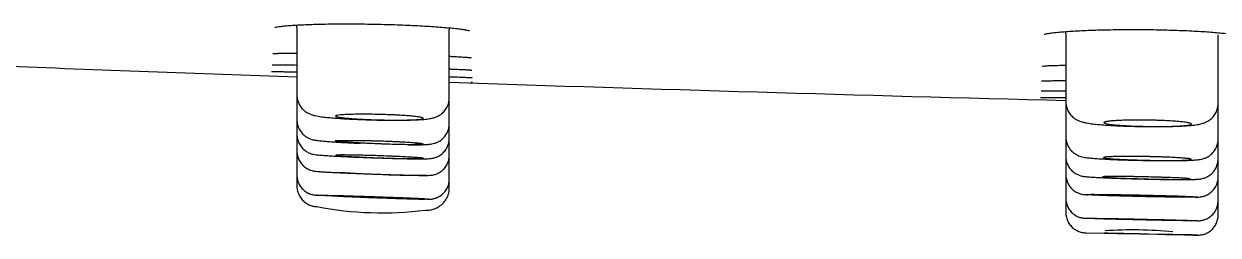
# Model space of a CAD drawing. Header units: millimetres. Extents: x 976 to 9349, y -1578 to 2211.
# Drawn here: x 6043.848 to 6046.825, y 678.233 to 678.76 of the extents above; entities that cross this region are included whole.
import ezdxf

# ---------------------------------------------------------------- set-up
doc = ezdxf.new("R2010")
doc.units = ezdxf.units.MM
doc.layers.add('Wbudowane', color=175, linetype='Continuous')

# ---------------------------------------------------------------- blocks, each defined once
blk = doc.blocks.new('Z$W@#14502')
for p, q in [((31.7332, 161.1125), (31.7332, 160.9438)), ((32.113, 160.9368), (32.113, 161.1065)), ((33.6501, 161.0961), (33.6501, 160.9273)), ((34.0298, 160.9229), (34.0298, 161.094)), ((31.7332, 160.9438), (31.7332, 160.8817)), ((32.113, 160.8719), (32.113, 160.9368)), ((33.6501, 160.9273), (33.6501, 160.8393)), ((34.0298, 160.8337), (34.0298, 160.9229)), ((31.7332, 160.8817), (31.7332, 160.8454)), ((32.113, 160.8356), (32.113, 160.8719)), ((31.7332, 160.8454), (31.7332, 160.8454)), ((31.7332, 160.8454), (31.7332, 160.8036)), ((33.6501, 160.8393), (33.6501, 160.839)), ((33.6501, 160.839), (33.6501, 160.7908)), ((32.113, 160.7936), (32.113, 160.8356)), ((34.0298, 160.7843), (34.0298, 160.8337)), ((31.7332, 160.8036), (31.7332, 160.7439)), ((32.113, 160.7339), (32.113, 160.7936)), ((33.6501, 160.7908), (33.6501, 160.7454)), ((34.0298, 160.7392), (34.0298, 160.7843)), ((31.7332, 160.7439), (31.7332, 160.716)), ((32.113, 160.7062), (32.113, 160.7339)), ((33.6501, 160.7454), (33.6501, 160.6862)), ((34.0298, 160.6801), (34.0298, 160.7392)), ((33.6501, 160.6862), (33.6501, 160.6502)), ((34.0298, 160.6442), (34.0298, 160.6801)), ((33.6501, 160.6502), (33.6501, 160.6502)), ((33.7005, 160.5996), (33.7468, 160.5991)), ((33.9782, 160.5942), (33.9655, 160.5944)), ((33.9677, 160.5944), (33.9782, 160.5942))]:
    blk.add_line(p, q)
for centre, radius, start, end in [((31.6337, 161.1125), 0.0996, 359.9943, 3.4102), ((32.2126, 161.1065), 0.0996, 177.1769, 180.0042), ((32.1714, 161.12), 0.018, 238.4638, 241.9018), ((33.5506, 161.0961), 0.0995, 359.9934, 3.491), ((38.6013, 353.9571), 193.0904, 267.741706, 267.961647), ((38.6013, 353.9571), 193.0904, 268.074402, 268.530683), ((32.0517, 163.6151), 2.8716, 265.7634, 270.1305), ((32.0491, 161.6178), 0.8746, 268.2142, 270.442), ((31.946, 161.5128), 0.863, 259.084, 277.1508), ((33.8173, 159.5941), 1.013, 84.3383, 93.9173)]:
    blk.add_arc(centre, radius, start, end)
for centre, major_axis, ratio in [((33.853, 160.6918), (-0.1093, 0.0024), 0.01388), ((33.8546, 160.6327), (-0.1093, 0.0024), 0.006834), ((33.8561, 160.5968), (-0.1093, 0.0023), 0.001914)]:
    blk.add_ellipse(centre, major_axis=major_axis, ratio=ratio)
for points, knots in [([(31.6784, 161.1126), (31.6784, 161.1126), (31.6788, 161.1127), (31.6815, 161.1134), (31.6879, 161.1145), (31.6977, 161.1157), (31.7105, 161.1169), (31.726, 161.118), (31.744, 161.119), (31.7643, 161.1198), (31.7864, 161.1205), (31.8102, 161.121), (31.8353, 161.1213), (31.8614, 161.1214), (31.8883, 161.1212), (31.9156, 161.1209), (31.9429, 161.1203), (31.9699, 161.1196), (31.9964, 161.1187), (32.0219, 161.1176), (32.0462, 161.1163), (32.069, 161.1149), (32.09, 161.1134), (32.1089, 161.1118), (32.1254, 161.1102), (32.1393, 161.1085), (32.1502, 161.107), (32.1579, 161.1055), (32.1609, 161.1048), (32.1619, 161.1045)], [0, 0, 0, 0, 0.011461, 0.041071, 0.07551, 0.112571, 0.15072, 0.18942, 0.228403, 0.267527, 0.306759, 0.345958, 0.385304, 0.424591, 0.463924, 0.503259, 0.54259, 0.581933, 0.62131, 0.660683, 0.699945, 0.739305, 0.778546, 0.817673, 0.85661, 0.895125, 0.93287, 0.968916, 1, 1, 1, 1]), ([(33.5961, 161.0952), (33.5961, 161.0952), (33.5966, 161.0955), (33.5997, 161.0963), (33.6065, 161.0976), (33.6165, 161.099), (33.6295, 161.1005), (33.6453, 161.1018), (33.6634, 161.1031), (33.6837, 161.1043), (33.7059, 161.1052), (33.7297, 161.1061), (33.7547, 161.1067), (33.7808, 161.1071), (33.8076, 161.1073), (33.8347, 161.1072), (33.8618, 161.107), (33.8887, 161.1065), (33.915, 161.1058), (33.9403, 161.1049), (33.9644, 161.1038), (33.987, 161.1026), (34.0077, 161.1012), (34.0264, 161.0997), (34.0427, 161.0981), (34.0564, 161.0965), (34.0671, 161.0949), (34.0748, 161.0934), (34.0776, 161.0927), (34.0786, 161.0924)], [0, 0, 0, 0, 0.015004, 0.044896, 0.079508, 0.116516, 0.154565, 0.193095, 0.231949, 0.270928, 0.310007, 0.349054, 0.388247, 0.427365, 0.466524, 0.505694, 0.544834, 0.583989, 0.623174, 0.662348, 0.70141, 0.740567, 0.779597, 0.818504, 0.857214, 0.895456, 0.932901, 0.968542, 1, 1, 1, 1]), ([(31.6731, 161.047), (31.6731, 161.047), (31.6735, 161.0471), (31.6763, 161.0474), (31.6827, 161.0477), (31.6925, 161.0479), (31.7051, 161.0482), (31.719, 161.0483), (31.7289, 161.0483), (31.7332, 161.0483)], [0, 0, 0, 0, 0.047667, 0.187911, 0.35203, 0.524005, 0.698947, 0.874913, 1, 1, 1, 1]), ([(31.6712, 161.0188), (31.6712, 161.0188), (31.6715, 161.0188), (31.6736, 161.0189), (31.6795, 161.019), (31.6886, 161.019), (31.7008, 161.019), (31.7156, 161.0188), (31.7272, 161.0187), (31.7332, 161.0186)], [0, 0, 0, 0, 0.02414, 0.1586161, 0.3199863, 0.4885763, 0.6593891, 0.831072, 1, 1, 1, 1]), ([(32.113, 161.0405), (32.1166, 161.0403), (32.1257, 161.0399), (32.1387, 161.0392), (32.1507, 161.0384), (32.1599, 161.0377), (32.1637, 161.0373), (32.1653, 161.0371)], [0, 0, 0, 0, 0.138338, 0.361018, 0.581313, 0.797993, 1, 1, 1, 1]), ([(32.1653, 161.0371), (32.1654, 161.0371), (32.1656, 161.0371), (32.1658, 161.0371), (32.1661, 161.037), (32.1664, 161.037), (32.1666, 161.037), (32.1668, 161.0369), (32.167, 161.0369), (32.1672, 161.0369), (32.1673, 161.0369), (32.1674, 161.0368), (32.1675, 161.0368), (32.1676, 161.0368), (32.1677, 161.0368), (32.1677, 161.0368), (32.1677, 161.0368), (32.1677, 161.0368), (32.1677, 161.0368)], [0, 0, 0, 0, 0.046885, 0.123263, 0.198615, 0.272734, 0.345536, 0.416933, 0.486836, 0.555154, 0.621801, 0.68669, 0.749746, 0.810896, 0.870081, 0.927255, 0.982383, 1, 1, 1, 1]), ([(33.5912, 161.0158), (33.5912, 161.0158), (33.5921, 161.0159), (33.5963, 161.0164), (33.6043, 161.0169), (33.6156, 161.0174), (33.6298, 161.0178), (33.642, 161.0181), (33.6491, 161.0183), (33.6501, 161.0183)], [0, 0, 0, 0, 0.094043, 0.250432, 0.42414, 0.604658, 0.787661, 0.97125, 1, 1, 1, 1]), ([(31.6702, 161.0024), (31.6702, 161.0024), (31.6704, 161.0024), (31.6722, 161.0024), (31.6778, 161.0024), (31.6867, 161.0023), (31.6987, 161.0021), (31.7134, 161.0017), (31.7256, 161.0014), (31.7325, 161.0013), (31.7332, 161.0013)], [0, 0, 0, 0, 0.014333, 0.146256, 0.307297, 0.473911, 0.642354, 0.811485, 0.980342, 1, 1, 1, 1]), ([(32.113, 161.0088), (32.1161, 161.0087), (32.1249, 161.0083), (32.1379, 161.0078), (32.1504, 161.0072), (32.1602, 161.0066), (32.1643, 161.0064), (32.1662, 161.0062)], [0, 0, 0, 0, 0.118668, 0.343331, 0.566332, 0.78747, 1, 1, 1, 1]), ([(32.113, 160.9896), (32.1161, 160.9895), (32.1249, 160.9891), (32.138, 160.9886), (32.1506, 160.9881), (32.1605, 160.9876), (32.1646, 160.9873), (32.1665, 160.9872)], [0, 0, 0, 0, 0.117781, 0.344116, 0.56907, 0.792926, 1, 1, 1, 1]), ([(32.1662, 161.0062), (32.1662, 161.0062), (32.1664, 161.0062), (32.1667, 161.0062), (32.1671, 161.0061), (32.1674, 161.0061), (32.1676, 161.0061), (32.1679, 161.0061), (32.1681, 161.006), (32.1684, 161.006), (32.1686, 161.006), (32.1687, 161.006), (32.1689, 161.006), (32.169, 161.0059), (32.1691, 161.0059), (32.1692, 161.0059), (32.1692, 161.0059), (32.1693, 161.0059), (32.1693, 161.0059), (32.1693, 161.0059), (32.1693, 161.0059)], [0, 0, 0, 0, 0.039224, 0.106966, 0.174042, 0.240303, 0.30567, 0.370058, 0.433372, 0.495511, 0.556366, 0.615823, 0.673765, 0.730075, 0.784638, 0.837348, 0.88811, 0.936846, 0.983494, 1, 1, 1, 1]), ([(32.1665, 160.9872), (32.1666, 160.9872), (32.1668, 160.9872), (32.1671, 160.9872), (32.1674, 160.9872), (32.1678, 160.9871), (32.1681, 160.9871), (32.1684, 160.9871), (32.1687, 160.9871), (32.1689, 160.9871), (32.1691, 160.987), (32.1693, 160.987), (32.1695, 160.987), (32.1697, 160.987), (32.1698, 160.987), (32.1699, 160.987), (32.17, 160.987), (32.1701, 160.9869), (32.1701, 160.9869), (32.1701, 160.9869), (32.1701, 160.9869), (32.1701, 160.9869)], [0, 0, 0, 0, 0.0351999, 0.0979526, 0.1602443, 0.2219697, 0.2830674, 0.3434664, 0.4030851, 0.4618304, 0.5195973, 0.5762689, 0.6317165, 0.685802, 0.73838, 0.7893025, 0.8384238, 0.8856071, 0.9307321, 0.9693298, 1, 1, 1, 1]), ([(32.1668, 160.9757), (32.1669, 160.9757), (32.1671, 160.9757), (32.1674, 160.9757), (32.1678, 160.9757), (32.1681, 160.9757), (32.1685, 160.9757), (32.1688, 160.9756), (32.1691, 160.9756), (32.1694, 160.9756), (32.1696, 160.9756), (32.1699, 160.9756), (32.1701, 160.9756), (32.1703, 160.9755), (32.1704, 160.9755), (32.1706, 160.9755), (32.1707, 160.9755), (32.1708, 160.9755), (32.1709, 160.9755), (32.1709, 160.9755), (32.1709, 160.9755), (32.171, 160.9755), (32.171, 160.9755), (32.171, 160.9755)], [0, 0, 0, 0, 0.031513, 0.089236, 0.146675, 0.203772, 0.260488, 0.316777, 0.372583, 0.427838, 0.48246, 0.536351, 0.589397, 0.641464, 0.692397, 0.742022, 0.790148, 0.836571, 0.881087, 0.919116, 0.955105, 0.988997, 1, 1, 1, 1]), ([(33.5893, 160.9788), (33.5893, 160.9788), (33.5897, 160.9788), (33.5922, 160.979), (33.5984, 160.9793), (33.6079, 160.9795), (33.6204, 160.9796), (33.6346, 160.9798), (33.6451, 160.9798), (33.6501, 160.9798)], [0, 0, 0, 0, 0.0381659, 0.1768152, 0.3403237, 0.5111961, 0.6846301, 0.8589844, 1, 1, 1, 1]), ([(31.7332, 160.9438), (31.7332, 160.9394), (31.7342, 160.9319), (31.7386, 160.92), (31.7454, 160.9103), (31.7535, 160.9028), (31.762, 160.8978), (31.7706, 160.8943), (31.7804, 160.8918), (31.7919, 160.8899), (31.8073, 160.888), (31.8231, 160.8866), (31.8406, 160.8853), (31.8594, 160.8841), (31.8795, 160.8831), (31.9003, 160.8823), (31.9216, 160.8816), (31.9428, 160.8812), (31.9637, 160.8809), (31.9837, 160.8809), (32.0026, 160.8811), (32.02, 160.8815), (32.0359, 160.8821), (32.0511, 160.8831), (32.0629, 160.8845), (32.0729, 160.8865), (32.0821, 160.8897), (32.0915, 160.8948), (32.1004, 160.9026), (32.1075, 160.9126), (32.112, 160.9247), (32.113, 160.9323), (32.113, 160.9368)], [0, 0, 0, 0, 0.022551, 0.04534, 0.067772, 0.089189, 0.109071, 0.130034, 0.161885, 0.218516, 0.261773, 0.302618, 0.342368, 0.381499, 0.420454, 0.459202, 0.497886, 0.536553, 0.575283, 0.61416, 0.65327, 0.692895, 0.733073, 0.775695, 0.83075, 0.864198, 0.886889, 0.908069, 0.930846, 0.95437, 0.977476, 1, 1, 1, 1]), ([(33.5873, 160.9377), (33.5873, 160.9377), (33.5875, 160.9377), (33.5892, 160.9378), (33.5946, 160.9378), (33.6034, 160.9377), (33.6153, 160.9376), (33.6299, 160.9375), (33.6422, 160.9373), (33.6492, 160.9372), (33.6501, 160.9372)], [0, 0, 0, 0, 0.011014, 0.141853, 0.302873, 0.469528, 0.637998, 0.807104, 0.975939, 1, 1, 1, 1]), ([(33.5884, 160.9539), (33.5884, 160.9539), (33.5887, 160.9539), (33.5909, 160.954), (33.5969, 160.9541), (33.6061, 160.9542), (33.6184, 160.9543), (33.6331, 160.9543), (33.6443, 160.9542), (33.6501, 160.9542)], [0, 0, 0, 0, 0.027504, 0.163714, 0.326052, 0.495274, 0.666655, 0.838883, 1, 1, 1, 1]), ([(33.6501, 160.9273), (33.6501, 160.9231), (33.651, 160.9158), (33.6551, 160.9042), (33.6616, 160.8945), (33.6696, 160.8868), (33.678, 160.8815), (33.6868, 160.8777), (33.697, 160.8749), (33.7089, 160.8728), (33.7245, 160.8709), (33.7404, 160.8695), (33.7578, 160.8682), (33.7765, 160.8671), (33.7963, 160.8663), (33.8169, 160.8656), (33.8379, 160.8651), (33.8589, 160.8649), (33.8795, 160.8649), (33.8995, 160.8651), (33.9183, 160.8655), (33.9357, 160.8662), (33.9517, 160.8671), (33.9673, 160.8684), (33.9798, 160.8701), (33.9902, 160.8724), (33.9998, 160.876), (34.009, 160.8813), (34.0176, 160.8891), (34.0245, 160.899), (34.0289, 160.911), (34.0298, 160.9185), (34.0298, 160.9229)], [0, 0, 0, 0, 0.02151, 0.044217, 0.066616, 0.088191, 0.108646, 0.130293, 0.162402, 0.218595, 0.262159, 0.30294, 0.34247, 0.381314, 0.419948, 0.458342, 0.496664, 0.534966, 0.57334, 0.61187, 0.650644, 0.689946, 0.729875, 0.772153, 0.826566, 0.862872, 0.886782, 0.908417, 0.931119, 0.9545, 0.97753, 1, 1, 1, 1]), ([(31.8302, 160.8905), (31.8294, 160.8909), (31.8293, 160.8914), (31.8303, 160.892), (31.8307, 160.8922), (31.8321, 160.8926), (31.8329, 160.8928), (31.8359, 160.8934), (31.8386, 160.8937), (31.8435, 160.8942), (31.8454, 160.8943), (31.8493, 160.8946), (31.8514, 160.8947), (31.8581, 160.8951), (31.8631, 160.8953), (31.8714, 160.8955), (31.8743, 160.8956), (31.8802, 160.8957), (31.8863, 160.8958), (31.8927, 160.8958), (31.8993, 160.8958), (31.9027, 160.8958), (31.913, 160.8958), (31.92, 160.8957), (31.9306, 160.8955), (31.9342, 160.8954), (31.9414, 160.8953), (31.945, 160.8952), (31.9557, 160.8948), (31.9627, 160.8946), (31.973, 160.8941), (31.9764, 160.894), (31.9831, 160.8936), (31.9863, 160.8935), (31.9958, 160.8929), (32.0018, 160.8925), (32.013, 160.8917), (32.0181, 160.8912), (32.025, 160.8905), (32.0271, 160.8903), (32.0312, 160.8898), (32.0331, 160.8896), (32.0382, 160.8888), (32.041, 160.8883), (32.0453, 160.8874), (32.0468, 160.8869), (32.0483, 160.8859), (32.0484, 160.8855), (32.0475, 160.8848), (32.047, 160.8846), (32.0457, 160.8842), (32.044, 160.8838), (32.0417, 160.8835), (32.039, 160.8831), (32.0375, 160.883), (32.0325, 160.8825), (32.0286, 160.8822), (32.0219, 160.8819), (32.0196, 160.8818), (32.0145, 160.8816), (32.0119, 160.8815), (32.0036, 160.8813), (31.9978, 160.8812), (31.9883, 160.8811), (31.9851, 160.8811), (31.9785, 160.8811), (31.9751, 160.8811), (31.9649, 160.8812), (31.9579, 160.8813), (31.9471, 160.8815), (31.9435, 160.8816), (31.9364, 160.8817), (31.9293, 160.882), (31.9222, 160.8822), (31.9151, 160.8825), (31.9116, 160.8826), (31.9013, 160.8831), (31.8947, 160.8834), (31.882, 160.8841), (31.8759, 160.8845), (31.8648, 160.8854), (31.8597, 160.8858), (31.8528, 160.8865), (31.8506, 160.8867), (31.8466, 160.8872), (31.8428, 160.8876), (31.8397, 160.8881), (31.8369, 160.8886), (31.8357, 160.8888), (31.8324, 160.8895), (31.8309, 160.89), (31.8302, 160.8905)], [0, 0, 0, 0, 0.03125, 0.03125, 0.046875, 0.046875, 0.0625, 0.0625, 0.09375, 0.09375, 0.109375, 0.109375, 0.125, 0.125, 0.15625, 0.15625, 0.171875, 0.171875, 0.1875, 0.203125, 0.203125, 0.21875, 0.21875, 0.25, 0.25, 0.265625, 0.265625, 0.28125, 0.28125, 0.3125, 0.3125, 0.328125, 0.328125, 0.34375, 0.34375, 0.375, 0.375, 0.40625, 0.40625, 0.421875, 0.421875, 0.4375, 0.4375, 0.46875, 0.46875, 0.5, 0.5, 0.53125, 0.53125, 0.546875, 0.546875, 0.5625, 0.578125, 0.578125, 0.59375, 0.59375, 0.625, 0.625, 0.640625, 0.640625, 0.65625, 0.65625, 0.6875, 0.6875, 0.703125, 0.703125, 0.71875, 0.71875, 0.75, 0.75, 0.765625, 0.765625, 0.78125, 0.796875, 0.796875, 0.8125, 0.8125, 0.84375, 0.84375, 0.875, 0.875, 0.90625, 0.90625, 0.921875, 0.921875, 0.9375, 0.953125, 0.953125, 0.96875, 0.96875, 1, 1, 1, 1]), ([(31.7332, 160.8817), (31.7333, 160.8774), (31.7342, 160.8701), (31.7383, 160.8586), (31.7448, 160.8491), (31.7528, 160.8415), (31.761, 160.8366), (31.7685, 160.8336), (31.7755, 160.8318), (31.7824, 160.8306), (31.7921, 160.8295), (31.8048, 160.8284), (31.8188, 160.8273), (31.8346, 160.8262), (31.8519, 160.8252), (31.8705, 160.8242), (31.8841, 160.8236), (31.8912, 160.8232), (31.8917, 160.8232)], [0, 0, 0, 0, 0.0480845, 0.096199, 0.1436664, 0.1894727, 0.2301813, 0.2650654, 0.3033885, 0.3797265, 0.4886586, 0.577547, 0.6623841, 0.7460879, 0.8289963, 0.9115905, 0.9939426, 1, 1, 1, 1]), ([(32.0222, 160.8194), (32.0275, 160.8195), (32.0361, 160.8196), (32.0495, 160.8199), (32.0597, 160.8205), (32.0675, 160.8213), (32.0755, 160.823), (32.0839, 160.826), (32.0928, 160.8311), (32.1013, 160.8391), (32.108, 160.8489), (32.1121, 160.8606), (32.113, 160.8678), (32.113, 160.8719)], [0, 0, 0, 0, 0.120234, 0.24953, 0.401629, 0.528649, 0.59268, 0.650106, 0.715465, 0.786206, 0.859241, 0.931662, 1, 1, 1, 1]), ([(33.9637, 160.8714), (33.9637, 160.8709), (33.963, 160.8704), (33.9609, 160.8697), (33.9601, 160.8694), (33.958, 160.869), (33.9568, 160.8687), (33.9527, 160.8681), (33.9493, 160.8677), (33.9434, 160.8671), (33.9413, 160.867), (33.9367, 160.8667), (33.9343, 160.8665), (33.9267, 160.8661), (33.9212, 160.8659), (33.9123, 160.8656), (33.9092, 160.8655), (33.9029, 160.8654), (33.8964, 160.8653), (33.8897, 160.8652), (33.8828, 160.8652), (33.8793, 160.8652), (33.8687, 160.8652), (33.8616, 160.8652), (33.8509, 160.8654), (33.8473, 160.8655), (33.8402, 160.8657), (33.8366, 160.8658), (33.8261, 160.8661), (33.8192, 160.8663), (33.8093, 160.8668), (33.806, 160.8669), (33.7997, 160.8673), (33.7966, 160.8675), (33.7877, 160.868), (33.7822, 160.8684), (33.772, 160.8693), (33.7675, 160.8698), (33.7615, 160.8705), (33.7597, 160.8707), (33.7563, 160.8712), (33.7547, 160.8715), (33.7506, 160.8723), (33.7485, 160.8728), (33.7457, 160.8738), (33.745, 160.8744), (33.745, 160.8754), (33.7457, 160.8759), (33.7477, 160.8766), (33.7486, 160.8768), (33.7507, 160.8773), (33.7531, 160.8778), (33.7561, 160.8782), (33.7594, 160.8786), (33.7613, 160.8788), (33.7673, 160.8793), (33.7718, 160.8797), (33.7793, 160.8801), (33.782, 160.8802), (33.7875, 160.8805), (33.7904, 160.8806), (33.7993, 160.8809), (33.8056, 160.8811), (33.8155, 160.8812), (33.819, 160.8813), (33.8258, 160.8813), (33.8293, 160.8813), (33.8398, 160.8813), (33.8469, 160.8813), (33.8577, 160.8811), (33.8613, 160.881), (33.8685, 160.8809), (33.8755, 160.8807), (33.8825, 160.8804), (33.8893, 160.8802), (33.8927, 160.88), (33.9027, 160.8796), (33.909, 160.8792), (33.9209, 160.8785), (33.9265, 160.878), (33.9366, 160.8771), (33.9411, 160.8767), (33.9471, 160.8759), (33.949, 160.8756), (33.9524, 160.8751), (33.9554, 160.8746), (33.9578, 160.8741), (33.9599, 160.8735), (33.9608, 160.8733), (33.9629, 160.8725), (33.9637, 160.8719), (33.9637, 160.8714)], [0, 0, 0, 0, 0.03125, 0.03125, 0.046875, 0.046875, 0.0625, 0.0625, 0.09375, 0.09375, 0.109375, 0.109375, 0.125, 0.125, 0.15625, 0.15625, 0.171875, 0.171875, 0.1875, 0.203125, 0.203125, 0.21875, 0.21875, 0.25, 0.25, 0.265625, 0.265625, 0.28125, 0.28125, 0.3125, 0.3125, 0.328125, 0.328125, 0.34375, 0.34375, 0.375, 0.375, 0.40625, 0.40625, 0.421875, 0.421875, 0.4375, 0.4375, 0.46875, 0.46875, 0.5, 0.5, 0.53125, 0.53125, 0.546875, 0.546875, 0.5625, 0.578125, 0.578125, 0.59375, 0.59375, 0.625, 0.625, 0.640625, 0.640625, 0.65625, 0.65625, 0.6875, 0.6875, 0.703125, 0.703125, 0.71875, 0.71875, 0.75, 0.75, 0.765625, 0.765625, 0.78125, 0.796875, 0.796875, 0.8125, 0.8125, 0.84375, 0.84375, 0.875, 0.875, 0.90625, 0.90625, 0.921875, 0.921875, 0.9375, 0.953125, 0.953125, 0.96875, 0.96875, 1, 1, 1, 1]), ([(31.7332, 160.8454), (31.7332, 160.8413), (31.7342, 160.834), (31.7382, 160.8224), (31.7449, 160.8126), (31.7532, 160.8048), (31.7618, 160.7999), (31.7694, 160.7971), (31.7761, 160.7956), (31.7822, 160.7947), (31.7909, 160.7938), (31.8033, 160.7929), (31.8171, 160.792), (31.8328, 160.7911), (31.8502, 160.7902), (31.8691, 160.7893), (31.8891, 160.7885), (31.9097, 160.7877), (31.9306, 160.787), (31.9513, 160.7863), (31.9714, 160.7857), (31.9904, 160.7853), (32.008, 160.7849), (32.0239, 160.7847), (32.0379, 160.7846), (32.05, 160.7846), (32.0594, 160.7849), (32.0655, 160.7852), (32.0728, 160.7863), (32.0812, 160.7887), (32.0907, 160.7933), (32.1, 160.8013), (32.1074, 160.8114), (32.112, 160.8235), (32.113, 160.8311), (32.113, 160.8356)], [0, 0, 0, 0, 0.02028, 0.041974, 0.063389, 0.084141, 0.102655, 0.11756, 0.132972, 0.162628, 0.212623, 0.252349, 0.290356, 0.32794, 0.365219, 0.402444, 0.439476, 0.476584, 0.513589, 0.550635, 0.587666, 0.624811, 0.662034, 0.699432, 0.737336, 0.776396, 0.820943, 0.858666, 0.875341, 0.890758, 0.91071, 0.93319, 0.955752, 0.978076, 1, 1, 1, 1]), ([(33.6501, 160.8393), (33.6501, 160.8357), (33.6508, 160.8295), (33.6537, 160.8195), (33.6587, 160.8107), (33.665, 160.8031), (33.6722, 160.7974), (33.6791, 160.7935), (33.6854, 160.791), (33.6916, 160.7893), (33.6992, 160.7879), (33.7045, 160.7872), (33.7091, 160.7868)], [0, 0, 0, 0, 0.084206, 0.17306, 0.261055, 0.347372, 0.429194, 0.502327, 0.571065, 0.649348, 0.784025, 1, 1, 1, 1]), ([(32.0153, 160.8198), (32.0102, 160.8198), (32.0047, 160.8199), (31.9958, 160.8201), (31.9928, 160.8201), (31.9864, 160.8202), (31.9831, 160.8203), (31.9732, 160.8206), (31.9664, 160.8208), (31.9559, 160.8211), (31.9523, 160.8212), (31.9451, 160.8215), (31.9416, 160.8216), (31.9309, 160.822), (31.9238, 160.8223), (31.9132, 160.8228), (31.9097, 160.823), (31.9028, 160.8233), (31.8961, 160.8236), (31.8897, 160.824), (31.8834, 160.8243), (31.8803, 160.8245), (31.8713, 160.825), (31.8658, 160.8254), (31.8583, 160.8259), (31.8558, 160.8261), (31.8513, 160.8265), (31.8491, 160.8266), (31.8432, 160.8271), (31.8398, 160.8275), (31.8357, 160.8279), (31.8345, 160.8281), (31.8324, 160.8284), (31.8315, 160.8285), (31.8294, 160.8289), (31.8287, 160.8292), (31.8287, 160.8296), (31.8294, 160.8298), (31.8315, 160.8301), (31.8323, 160.8302), (31.8344, 160.8303), (31.8356, 160.8304), (31.8397, 160.8305), (31.8431, 160.8306), (31.851, 160.8306), (31.8556, 160.8306), (31.8607, 160.8306)], [0, 0, 0, 0, 0.0625, 0.0625, 0.09375, 0.09375, 0.125, 0.125, 0.1875, 0.1875, 0.21875, 0.21875, 0.25, 0.25, 0.3125, 0.3125, 0.34375, 0.34375, 0.375, 0.40625, 0.40625, 0.4375, 0.4375, 0.5, 0.5, 0.53125, 0.53125, 0.5625, 0.5625, 0.625, 0.625, 0.65625, 0.65625, 0.6875, 0.6875, 0.75, 0.75, 0.8125, 0.8125, 0.84375, 0.84375, 0.875, 0.875, 0.9375, 0.9375, 1, 1, 1, 1]), ([(31.8607, 160.8306), (31.8658, 160.8306), (31.8713, 160.8306), (31.8802, 160.8306), (31.8833, 160.8306), (31.8896, 160.8305), (31.8929, 160.8305), (31.9029, 160.8303), (31.9097, 160.8302), (31.9202, 160.8299), (31.9238, 160.8298), (31.9309, 160.8296), (31.9345, 160.8295), (31.9452, 160.8292), (31.9523, 160.829), (31.9629, 160.8285), (31.9664, 160.8284), (31.9732, 160.8281), (31.9799, 160.8278), (31.9864, 160.8275), (31.9927, 160.8271), (31.9958, 160.827), (32.0048, 160.8265), (32.0103, 160.8261), (32.0178, 160.8256), (32.0202, 160.8254), (32.0248, 160.825), (32.0269, 160.8249), (32.0329, 160.8243), (32.0363, 160.824), (32.0404, 160.8235), (32.0416, 160.8233), (32.0437, 160.823), (32.0446, 160.8228), (32.0466, 160.8223), (32.0474, 160.822), (32.0474, 160.8215), (32.0467, 160.8212), (32.0446, 160.8209), (32.0437, 160.8208), (32.0417, 160.8206), (32.0404, 160.8205), (32.0363, 160.8202), (32.033, 160.8201), (32.0251, 160.8199), (32.0205, 160.8198), (32.0153, 160.8198)], [0, 0, 0, 0, 0.0625, 0.0625, 0.09375, 0.09375, 0.125, 0.125, 0.1875, 0.1875, 0.21875, 0.21875, 0.25, 0.25, 0.3125, 0.3125, 0.34375, 0.34375, 0.375, 0.40625, 0.40625, 0.4375, 0.4375, 0.5, 0.5, 0.53125, 0.53125, 0.5625, 0.5625, 0.625, 0.625, 0.65625, 0.65625, 0.6875, 0.6875, 0.75, 0.75, 0.8125, 0.8125, 0.84375, 0.84375, 0.875, 0.875, 0.9375, 0.9375, 1, 1, 1, 1]), ([(33.7091, 160.7868), (33.7132, 160.7863), (33.7207, 160.7857), (33.7356, 160.7846), (33.7518, 160.7837), (33.77, 160.7828), (33.7893, 160.7821), (33.8098, 160.7814), (33.8307, 160.7809), (33.8519, 160.7805), (33.8728, 160.7802), (33.893, 160.78), (33.9121, 160.78), (33.9298, 160.7802), (33.9458, 160.7805), (33.9601, 160.781), (33.9732, 160.7817), (33.9821, 160.7826), (33.9908, 160.7843), (33.9993, 160.7871), (34.0085, 160.792), (34.0174, 160.7999), (34.0246, 160.81), (34.0289, 160.822), (34.0299, 160.8294), (34.0298, 160.8337)], [0, 0, 0, 0, 0.051605, 0.102191, 0.151535, 0.200309, 0.248794, 0.297103, 0.345391, 0.393556, 0.44184, 0.490085, 0.538608, 0.587358, 0.63671, 0.687375, 0.742382, 0.807754, 0.838181, 0.861502, 0.886821, 0.915194, 0.944285, 0.973352, 1, 1, 1, 1]), ([(31.7332, 160.8036), (31.7332, 160.7996), (31.7341, 160.7928), (31.7378, 160.7817), (31.7439, 160.7722), (31.7517, 160.7643), (31.7602, 160.759), (31.7678, 160.7559), (31.774, 160.7544), (31.7793, 160.7535), (31.7839, 160.7531), (31.7922, 160.7525), (31.8028, 160.7518), (31.8151, 160.7512), (31.8294, 160.7505), (31.8452, 160.7497), (31.8627, 160.749), (31.8808, 160.7482), (31.9002, 160.7474), (31.9119, 160.747), (31.9186, 160.7468)], [0, 0, 0, 0, 0.039137, 0.080258, 0.120927, 0.160869, 0.198526, 0.22855, 0.252059, 0.280724, 0.356837, 0.438243, 0.511388, 0.582681, 0.653518, 0.72391, 0.794096, 0.864274, 0.934382, 1, 1, 1, 1]), ([(31.9395, 160.7921), (31.9467, 160.7918), (31.9538, 160.7916), (31.9643, 160.7912), (31.9677, 160.791), (31.9746, 160.7907), (31.978, 160.7906), (31.9879, 160.7901), (31.9942, 160.7898), (32.0031, 160.7894), (32.006, 160.7892), (32.0115, 160.7889), (32.0142, 160.7888), (32.0217, 160.7884), (32.0262, 160.7881), (32.0322, 160.7877), (32.0341, 160.7875), (32.0374, 160.7873), (32.0405, 160.787), (32.0428, 160.7868), (32.0449, 160.7865), (32.0458, 160.7864), (32.0479, 160.7861), (32.0485, 160.7859), (32.0485, 160.7857), (32.0483, 160.7856), (32.0476, 160.7854), (32.0471, 160.7854), (32.045, 160.7852), (32.0429, 160.7851), (32.0388, 160.785), (32.0372, 160.785), (32.0338, 160.785), (32.0319, 160.785), (32.026, 160.785), (32.0215, 160.785), (32.0112, 160.7851), (32.0057, 160.7852), (31.9968, 160.7854), (31.9937, 160.7855), (31.9874, 160.7856), (31.9841, 160.7857), (31.9741, 160.7859), (31.9673, 160.7861), (31.9533, 160.7865), (31.9461, 160.7868), (31.9318, 160.7873), (31.9247, 160.7875), (31.9141, 160.788), (31.9106, 160.7881), (31.9038, 160.7884), (31.8971, 160.7887), (31.8906, 160.789), (31.8843, 160.7893), (31.8813, 160.7894), (31.8723, 160.7899), (31.8668, 160.7902), (31.8592, 160.7906), (31.8568, 160.7908), (31.8523, 160.7911), (31.8501, 160.7912), (31.8442, 160.7916), (31.8409, 160.7919), (31.8368, 160.7922), (31.8355, 160.7924), (31.8335, 160.7926), (31.8326, 160.7927), (31.8305, 160.793), (31.8298, 160.7932), (31.8299, 160.7935), (31.83, 160.7935), (31.8307, 160.7937), (31.8318, 160.7938), (31.8335, 160.7939), (31.8356, 160.794), (31.8369, 160.794), (31.841, 160.7941), (31.8444, 160.7942), (31.8523, 160.7941), (31.857, 160.7941), (31.8671, 160.794), (31.8726, 160.7939), (31.8815, 160.7937), (31.8847, 160.7937), (31.891, 160.7935), (31.8942, 160.7935), (31.9041, 160.7932), (31.911, 160.793), (31.9251, 160.7926), (31.9323, 160.7923), (31.9395, 160.7921)], [0, 0, 0, 0, 0.03125, 0.03125, 0.046875, 0.046875, 0.0625, 0.0625, 0.09375, 0.09375, 0.109375, 0.109375, 0.125, 0.125, 0.15625, 0.15625, 0.171875, 0.171875, 0.1875, 0.203125, 0.203125, 0.21875, 0.21875, 0.25, 0.25, 0.265625, 0.265625, 0.28125, 0.28125, 0.3125, 0.3125, 0.328125, 0.328125, 0.34375, 0.34375, 0.375, 0.375, 0.40625, 0.40625, 0.421875, 0.421875, 0.4375, 0.4375, 0.46875, 0.46875, 0.5, 0.5, 0.53125, 0.53125, 0.546875, 0.546875, 0.5625, 0.578125, 0.578125, 0.59375, 0.59375, 0.625, 0.625, 0.640625, 0.640625, 0.65625, 0.65625, 0.6875, 0.6875, 0.703125, 0.703125, 0.71875, 0.71875, 0.75, 0.75, 0.765625, 0.765625, 0.78125, 0.796875, 0.796875, 0.8125, 0.8125, 0.84375, 0.84375, 0.875, 0.875, 0.90625, 0.90625, 0.921875, 0.921875, 0.9375, 0.9375, 0.96875, 0.96875, 1, 1, 1, 1]), ([(32.0408, 160.7433), (32.0433, 160.7433), (32.0493, 160.7432), (32.0575, 160.7432), (32.0626, 160.7433), (32.0678, 160.7436), (32.0743, 160.7446), (32.0828, 160.7473), (32.0923, 160.7524), (32.1011, 160.7605), (32.1079, 160.7704), (32.1121, 160.782), (32.113, 160.7893), (32.113, 160.7936)], [0, 0, 0, 0, 0.096222, 0.246823, 0.413168, 0.476265, 0.526168, 0.588326, 0.667, 0.751721, 0.835574, 0.918485, 1, 1, 1, 1]), ([(33.6501, 160.7908), (33.6501, 160.7867), (33.651, 160.7797), (33.6548, 160.7684), (33.661, 160.7589), (33.6689, 160.7511), (33.6773, 160.7459), (33.6849, 160.7429), (33.6911, 160.7413), (33.6972, 160.7403), (33.7037, 160.7397), (33.7143, 160.7389), (33.7263, 160.7383), (33.7401, 160.7376), (33.7557, 160.7369), (33.7728, 160.7363), (33.7912, 160.7356), (33.8105, 160.7351), (33.8302, 160.7345), (33.8502, 160.734), (33.8699, 160.7336), (33.8892, 160.7333), (33.9071, 160.733), (33.9244, 160.7328), (33.9336, 160.7328), (33.9388, 160.7328)], [0, 0, 0, 0, 0.028575, 0.058413, 0.087913, 0.116613, 0.143164, 0.164598, 0.184039, 0.211436, 0.277474, 0.334795, 0.387923, 0.439727, 0.491107, 0.542283, 0.593265, 0.644234, 0.695037, 0.745868, 0.796817, 0.847735, 0.898632, 0.949729, 1, 1, 1, 1]), ([(33.963, 160.7832), (33.963, 160.7829), (33.9623, 160.7827), (33.9602, 160.7823), (33.9594, 160.7821), (33.9573, 160.7819), (33.9561, 160.7818), (33.952, 160.7814), (33.9486, 160.7813), (33.9427, 160.781), (33.9405, 160.7809), (33.936, 160.7808), (33.9335, 160.7807), (33.926, 160.7806), (33.9205, 160.7805), (33.9115, 160.7804), (33.9084, 160.7804), (33.9021, 160.7804), (33.8956, 160.7804), (33.8889, 160.7805), (33.8821, 160.7805), (33.8786, 160.7806), (33.868, 160.7807), (33.8609, 160.7808), (33.8502, 160.781), (33.8466, 160.7811), (33.8394, 160.7813), (33.8359, 160.7814), (33.8254, 160.7817), (33.8185, 160.7819), (33.8086, 160.7823), (33.8053, 160.7824), (33.799, 160.7827), (33.7959, 160.7828), (33.787, 160.7832), (33.7815, 160.7835), (33.7713, 160.7842), (33.7668, 160.7845), (33.7608, 160.785), (33.759, 160.7851), (33.7556, 160.7854), (33.7541, 160.7856), (33.7499, 160.7861), (33.7479, 160.7864), (33.7451, 160.7871), (33.7443, 160.7874), (33.7443, 160.788), (33.745, 160.7882), (33.7471, 160.7886), (33.748, 160.7888), (33.75, 160.789), (33.7524, 160.7892), (33.7555, 160.7894), (33.7588, 160.7896), (33.7607, 160.7897), (33.7667, 160.79), (33.7712, 160.7901), (33.7787, 160.7903), (33.7814, 160.7903), (33.7869, 160.7904), (33.7898, 160.7905), (33.7988, 160.7905), (33.805, 160.7906), (33.815, 160.7905), (33.8184, 160.7905), (33.8253, 160.7905), (33.8287, 160.7904), (33.8392, 160.7903), (33.8463, 160.7902), (33.8571, 160.79), (33.8607, 160.7899), (33.8678, 160.7897), (33.8749, 160.7896), (33.8818, 160.7894), (33.8887, 160.7891), (33.8921, 160.789), (33.902, 160.7886), (33.9083, 160.7884), (33.9202, 160.7878), (33.9258, 160.7875), (33.9359, 160.7869), (33.9405, 160.7865), (33.9465, 160.786), (33.9483, 160.7859), (33.9517, 160.7855), (33.9548, 160.7852), (33.9572, 160.7849), (33.9593, 160.7845), (33.9602, 160.7844), (33.9623, 160.7839), (33.963, 160.7836), (33.963, 160.7832)], [0, 0, 0, 0, 0.03125, 0.03125, 0.046875, 0.046875, 0.0625, 0.0625, 0.09375, 0.09375, 0.109375, 0.109375, 0.125, 0.125, 0.15625, 0.15625, 0.171875, 0.171875, 0.1875, 0.203125, 0.203125, 0.21875, 0.21875, 0.25, 0.25, 0.265625, 0.265625, 0.28125, 0.28125, 0.3125, 0.3125, 0.328125, 0.328125, 0.34375, 0.34375, 0.375, 0.375, 0.40625, 0.40625, 0.421875, 0.421875, 0.4375, 0.4375, 0.46875, 0.46875, 0.5, 0.5, 0.53125, 0.53125, 0.546875, 0.546875, 0.5625, 0.578125, 0.578125, 0.59375, 0.59375, 0.625, 0.625, 0.640625, 0.640625, 0.65625, 0.65625, 0.6875, 0.6875, 0.703125, 0.703125, 0.71875, 0.71875, 0.75, 0.75, 0.765625, 0.765625, 0.78125, 0.796875, 0.796875, 0.8125, 0.8125, 0.84375, 0.84375, 0.875, 0.875, 0.90625, 0.90625, 0.921875, 0.921875, 0.9375, 0.953125, 0.953125, 0.96875, 0.96875, 1, 1, 1, 1]), ([(33.9389, 160.7328), (33.9439, 160.7328), (33.9518, 160.7328), (33.9637, 160.733), (33.9738, 160.7333), (33.9806, 160.7337), (33.987, 160.7345), (33.9935, 160.7359), (34.0016, 160.7389), (34.0105, 160.7442), (34.0187, 160.7522), (34.0251, 160.7618), (34.029, 160.7731), (34.0298, 160.7801), (34.0298, 160.7843)], [0, 0, 0, 0, 0.109507, 0.226855, 0.351644, 0.501128, 0.565785, 0.613817, 0.665004, 0.728752, 0.797139, 0.865541, 0.933275, 1, 1, 1, 1]), ([(31.9186, 160.7468), (31.9255, 160.7465), (31.9374, 160.7461), (31.9573, 160.7454), (31.9758, 160.7449), (31.9937, 160.7443), (32.01, 160.7439), (32.0248, 160.7436), (32.0346, 160.7434), (32.0395, 160.7433), (32.0407, 160.7433)], [0, 0, 0, 0, 0.131549, 0.268594, 0.405585, 0.542568, 0.680118, 0.817957, 0.956762, 1, 1, 1, 1]), ([(31.7332, 160.7439), (31.7332, 160.7395), (31.7342, 160.7321), (31.7385, 160.7203), (31.7454, 160.7105), (31.7543, 160.7026), (31.7633, 160.6977), (31.7713, 160.6952), (31.7772, 160.6942), (31.7807, 160.6938), (31.7831, 160.6937), (31.7852, 160.6935)], [0, 0, 0, 0, 0.11623, 0.234304, 0.350965, 0.465465, 0.573199, 0.651874, 0.708512, 0.792994, 1, 1, 1, 1]), ([(32.0596, 160.6838), (32.0608, 160.6838), (32.0627, 160.6838), (32.0655, 160.6839), (32.0719, 160.6845), (32.0805, 160.6867), (32.0904, 160.6915), (32.0999, 160.6995), (32.1074, 160.7096), (32.112, 160.7218), (32.113, 160.7294), (32.113, 160.7339)], [0, 0, 0, 0, 0.1366846, 0.2258099, 0.2887184, 0.3794543, 0.4933626, 0.6214244, 0.7497641, 0.8764844, 1, 1, 1, 1]), ([(33.6501, 160.7454), (33.6501, 160.7411), (33.651, 160.7338), (33.6553, 160.722), (33.6621, 160.7122), (33.6708, 160.7044), (33.6796, 160.6995), (33.6875, 160.6968), (33.6936, 160.6957), (33.6982, 160.6952), (33.7017, 160.6949), (33.7045, 160.6947)], [0, 0, 0, 0, 0.108343, 0.221237, 0.332773, 0.441903, 0.541795, 0.616959, 0.682194, 0.786814, 1, 1, 1, 1]), ([(33.7739, 160.7403), (33.7687, 160.7404), (33.7642, 160.7403), (33.7583, 160.7403), (33.7564, 160.7403), (33.7531, 160.7402), (33.7515, 160.7402), (33.7474, 160.7401), (33.7453, 160.74), (33.7432, 160.7398), (33.7427, 160.7397), (33.742, 160.7396), (33.7418, 160.7395), (33.7418, 160.7393), (33.7425, 160.7391), (33.7446, 160.7388), (33.7455, 160.7387), (33.7476, 160.7385), (33.75, 160.7383), (33.753, 160.7381), (33.7564, 160.7379), (33.7583, 160.7378), (33.7642, 160.7374), (33.7688, 160.7372), (33.7763, 160.7369), (33.779, 160.7368), (33.7845, 160.7365), (33.7874, 160.7364), (33.7963, 160.7361), (33.8026, 160.7358), (33.8125, 160.7355), (33.8159, 160.7354), (33.8228, 160.7352), (33.8263, 160.7351), (33.8368, 160.7348), (33.8439, 160.7346), (33.8583, 160.7342), (33.8654, 160.7341), (33.8759, 160.7339), (33.8794, 160.7338), (33.8862, 160.7337), (33.8896, 160.7336), (33.8996, 160.7335), (33.9059, 160.7334), (33.9178, 160.7333), (33.9234, 160.7332), (33.9285, 160.7332)], [0, 0, 0, 0, 0.0625, 0.0625, 0.09375, 0.09375, 0.125, 0.125, 0.1875, 0.1875, 0.21875, 0.21875, 0.25, 0.25, 0.3125, 0.3125, 0.34375, 0.34375, 0.375, 0.40625, 0.40625, 0.4375, 0.4375, 0.5, 0.5, 0.53125, 0.53125, 0.5625, 0.5625, 0.625, 0.625, 0.65625, 0.65625, 0.6875, 0.6875, 0.75, 0.75, 0.8125, 0.8125, 0.84375, 0.84375, 0.875, 0.875, 0.9375, 0.9375, 1, 1, 1, 1]), ([(33.9285, 160.7332), (33.9336, 160.7332), (33.9381, 160.7333), (33.9441, 160.7333), (33.9459, 160.7334), (33.9493, 160.7335), (33.9508, 160.7335), (33.9549, 160.7337), (33.957, 160.7338), (33.9591, 160.734), (33.9596, 160.7341), (33.9603, 160.7342), (33.9605, 160.7343), (33.9605, 160.7346), (33.9598, 160.7348), (33.9577, 160.7351), (33.9568, 160.7352), (33.9548, 160.7354), (33.9524, 160.7356), (33.9493, 160.7358), (33.9459, 160.7361), (33.9441, 160.7362), (33.9381, 160.7365), (33.9336, 160.7368), (33.926, 160.7371), (33.9234, 160.7372), (33.9178, 160.7374), (33.9149, 160.7376), (33.906, 160.7379), (33.8997, 160.7381), (33.8898, 160.7384), (33.8864, 160.7385), (33.8795, 160.7387), (33.8761, 160.7388), (33.8656, 160.7391), (33.8585, 160.7393), (33.844, 160.7396), (33.8369, 160.7397), (33.8264, 160.7399), (33.823, 160.74), (33.8161, 160.7401), (33.8127, 160.7401), (33.8028, 160.7402), (33.7965, 160.7403), (33.7846, 160.7403), (33.779, 160.7404), (33.7739, 160.7403)], [0, 0, 0, 0, 0.0625, 0.0625, 0.09375, 0.09375, 0.125, 0.125, 0.1875, 0.1875, 0.21875, 0.21875, 0.25, 0.25, 0.3125, 0.3125, 0.34375, 0.34375, 0.375, 0.40625, 0.40625, 0.4375, 0.4375, 0.5, 0.5, 0.53125, 0.53125, 0.5625, 0.5625, 0.625, 0.625, 0.65625, 0.65625, 0.6875, 0.6875, 0.75, 0.75, 0.8125, 0.8125, 0.84375, 0.84375, 0.875, 0.875, 0.9375, 0.9375, 1, 1, 1, 1]), ([(33.973, 160.6888), (33.9755, 160.6888), (33.9791, 160.6889), (33.9832, 160.6892), (33.9894, 160.69), (33.9978, 160.6922), (34.0075, 160.697), (34.0171, 160.7051), (34.0244, 160.7154), (34.0289, 160.7274), (34.0299, 160.7349), (34.0298, 160.7392)], [0, 0, 0, 0, 0.177859, 0.303721, 0.369526, 0.445621, 0.549484, 0.665294, 0.780072, 0.893469, 1, 1, 1, 1]), ([(31.7332, 160.716), (31.7333, 160.7116), (31.7344, 160.7041), (31.7389, 160.6921), (31.7461, 160.6822), (31.7552, 160.6741), (31.7651, 160.6689), (31.7734, 160.6664), (31.7799, 160.6656), (31.7813, 160.6655), (31.7821, 160.6654), (31.7825, 160.6654)], [0, 0, 0, 0, 0.138825, 0.280483, 0.420453, 0.558074, 0.691186, 0.798891, 0.853357, 0.920329, 1, 1, 1, 1]), ([(31.9374, 160.6893), (31.9283, 160.6896), (31.9099, 160.6903), (31.8827, 160.6912), (31.857, 160.692), (31.8339, 160.6928), (31.814, 160.6934), (31.7983, 160.6938), (31.7872, 160.694), (31.7814, 160.694), (31.7809, 160.6938), (31.7859, 160.6935), (31.796, 160.6929), (31.811, 160.6922), (31.8301, 160.6914), (31.8529, 160.6904), (31.8782, 160.6894), (31.9052, 160.6884), (31.9328, 160.6874), (31.9599, 160.6865), (31.9856, 160.6856), (32.0088, 160.6849), (32.0287, 160.6843), (32.0443, 160.684), (32.0554, 160.6838), (32.0612, 160.6838), (32.0618, 160.684), (32.0568, 160.6843), (32.0467, 160.6849), (32.0317, 160.6856), (32.0126, 160.6864), (31.9899, 160.6873), (31.9646, 160.6883), (31.9466, 160.689), (31.9374, 160.6893)], [0, 0, 0, 0, 0.031309, 0.062656, 0.093833, 0.125084, 0.156277, 0.187538, 0.218759, 0.250044, 0.281271, 0.312565, 0.343762, 0.375028, 0.406274, 0.437592, 0.468821, 0.500124, 0.53134, 0.56263, 0.59382, 0.625084, 0.656264, 0.687513, 0.718696, 0.749943, 0.78114, 0.812401, 0.843624, 0.874915, 0.906137, 0.93743, 0.968697, 1, 1, 1, 1]), ([(31.9318, 160.6892), (31.939, 160.689), (31.9461, 160.6887), (31.9568, 160.6883), (31.9603, 160.6882), (31.9673, 160.6879), (31.9709, 160.6878), (31.9811, 160.6874), (31.9877, 160.6872), (31.9972, 160.6868), (32.0003, 160.6867), (32.0063, 160.6864), (32.0092, 160.6863), (32.0175, 160.686), (32.0225, 160.6858), (32.0294, 160.6855), (32.0316, 160.6854), (32.0356, 160.6852), (32.0393, 160.685), (32.0423, 160.6848), (32.0451, 160.6847), (32.0463, 160.6846), (32.0495, 160.6844), (32.0509, 160.6843), (32.052, 160.6842), (32.0522, 160.6842), (32.0522, 160.6841), (32.0521, 160.6841), (32.0511, 160.6841), (32.0497, 160.6841), (32.0466, 160.6841), (32.0454, 160.6841), (32.0427, 160.6841), (32.0412, 160.6842), (32.0362, 160.6843), (32.0322, 160.6844), (32.0231, 160.6846), (32.0181, 160.6848), (32.0098, 160.685), (32.007, 160.6851), (32.001, 160.6853), (31.9979, 160.6854), (31.9884, 160.6857), (31.9819, 160.6859), (31.9682, 160.6863), (31.9611, 160.6866), (31.9469, 160.6871), (31.9398, 160.6873), (31.9291, 160.6877), (31.9255, 160.6878), (31.9184, 160.6881), (31.9115, 160.6884), (31.9048, 160.6886), (31.8982, 160.6889), (31.8949, 160.689), (31.8854, 160.6894), (31.8794, 160.6896), (31.8711, 160.69), (31.8685, 160.6901), (31.8634, 160.6903), (31.8609, 160.6904), (31.8541, 160.6907), (31.8501, 160.6909), (31.845, 160.6912), (31.8434, 160.6913), (31.8407, 160.6914), (31.8394, 160.6915), (31.8363, 160.6917), (31.8349, 160.6918), (31.8337, 160.6919), (31.8336, 160.6919), (31.8335, 160.692), (31.8338, 160.692), (31.8349, 160.692), (31.8362, 160.692), (31.8371, 160.692), (31.8402, 160.692), (31.8429, 160.6919), (31.8496, 160.6918), (31.8536, 160.6917), (31.8626, 160.6914), (31.8676, 160.6913), (31.8759, 160.691), (31.8788, 160.6909), (31.8847, 160.6908), (31.8878, 160.6907), (31.8972, 160.6904), (31.9038, 160.6902), (31.9176, 160.6897), (31.9246, 160.6895), (31.9318, 160.6892)], [0, 0, 0, 0, 0.03125, 0.03125, 0.046875, 0.046875, 0.0625, 0.0625, 0.09375, 0.09375, 0.109375, 0.109375, 0.125, 0.125, 0.15625, 0.15625, 0.171875, 0.171875, 0.1875, 0.203125, 0.203125, 0.21875, 0.21875, 0.25, 0.25, 0.265625, 0.265625, 0.28125, 0.28125, 0.3125, 0.3125, 0.328125, 0.328125, 0.34375, 0.34375, 0.375, 0.375, 0.40625, 0.40625, 0.421875, 0.421875, 0.4375, 0.4375, 0.46875, 0.46875, 0.5, 0.5, 0.53125, 0.53125, 0.546875, 0.546875, 0.5625, 0.578125, 0.578125, 0.59375, 0.59375, 0.625, 0.625, 0.640625, 0.640625, 0.65625, 0.65625, 0.6875, 0.6875, 0.703125, 0.703125, 0.71875, 0.71875, 0.75, 0.75, 0.765625, 0.765625, 0.78125, 0.796875, 0.796875, 0.8125, 0.8125, 0.84375, 0.84375, 0.875, 0.875, 0.90625, 0.90625, 0.921875, 0.921875, 0.9375, 0.9375, 0.96875, 0.96875, 1, 1, 1, 1]), ([(32.0534, 160.6565), (32.0539, 160.6565), (32.0548, 160.6565), (32.0564, 160.6564), (32.0642, 160.6568), (32.0737, 160.6589), (32.0854, 160.6638), (32.0962, 160.6718), (32.105, 160.682), (32.1108, 160.6942), (32.1126, 160.7018), (32.113, 160.7062)], [0, 0, 0, 0, 0.075526, 0.139602, 0.197351, 0.309315, 0.439564, 0.581777, 0.7243, 0.864985, 1, 1, 1, 1]), ([(33.8545, 160.6939), (33.8454, 160.6941), (33.827, 160.6945), (33.7998, 160.695), (33.7741, 160.6955), (33.751, 160.6958), (33.7312, 160.6959), (33.7156, 160.696), (33.7046, 160.6959), (33.6989, 160.6956), (33.6985, 160.6952), (33.7036, 160.6947), (33.7138, 160.6942), (33.7289, 160.6935), (33.748, 160.6928), (33.7708, 160.6921), (33.7961, 160.6914), (33.8231, 160.6907), (33.8507, 160.6901), (33.8778, 160.6896), (33.9035, 160.6891), (33.9267, 160.6888), (33.9465, 160.6887), (33.9621, 160.6886), (33.9731, 160.6887), (33.9788, 160.689), (33.9792, 160.6894), (33.9741, 160.6898), (33.964, 160.6904), (33.9489, 160.6911), (33.9298, 160.6918), (33.907, 160.6925), (33.8817, 160.6932), (33.8637, 160.6937), (33.8545, 160.6939)], [0, 0, 0, 0, 0.031322, 0.062671, 0.093871, 0.125127, 0.156343, 0.187616, 0.21886, 0.250163, 0.281393, 0.312683, 0.343888, 0.375153, 0.406348, 0.437602, 0.4688, 0.500056, 0.53127, 0.56254, 0.593783, 0.625082, 0.656317, 0.68761, 0.718818, 0.750084, 0.781279, 0.812534, 0.84373, 0.874985, 0.906196, 0.937465, 0.968718, 1, 1, 1, 1]), ([(33.6501, 160.6862), (33.6501, 160.6819), (33.651, 160.6746), (33.6552, 160.6628), (33.6621, 160.6529), (33.671, 160.6449), (33.6803, 160.6399), (33.6885, 160.6374), (33.6945, 160.6364), (33.6972, 160.6362), (33.6988, 160.6361), (33.6998, 160.636)], [0, 0, 0, 0, 0.125424, 0.257289, 0.387607, 0.515645, 0.637282, 0.728664, 0.790992, 0.878174, 1, 1, 1, 1]), ([(33.978, 160.63), (33.9788, 160.63), (33.9804, 160.63), (33.9826, 160.6301), (33.9888, 160.6307), (33.9975, 160.6329), (34.0072, 160.6377), (34.0168, 160.6457), (34.0243, 160.6559), (34.0288, 160.668), (34.0298, 160.6756), (34.0298, 160.6801)], [0, 0, 0, 0, 0.096736, 0.193975, 0.258658, 0.352101, 0.471349, 0.604499, 0.739244, 0.872254, 1, 1, 1, 1]), ([(33.6501, 160.6502), (33.6501, 160.646), (33.6511, 160.6388), (33.6552, 160.6273), (33.6619, 160.6176), (33.6703, 160.6095), (33.6802, 160.6039), (33.6885, 160.601), (33.6958, 160.5999), (33.6992, 160.5996), (33.6999, 160.5996), (33.7005, 160.5996)], [0, 0, 0, 0, 0.126698, 0.258496, 0.388839, 0.517244, 0.642431, 0.755615, 0.81807, 0.864758, 1, 1, 1, 1]), ([(33.8546, 160.6337), (33.8455, 160.6339), (33.827, 160.6343), (33.7998, 160.6349), (33.7742, 160.6354), (33.7511, 160.6358), (33.7312, 160.6361), (33.7156, 160.6362), (33.7046, 160.6363), (33.699, 160.6362), (33.6985, 160.6361), (33.7036, 160.6358), (33.7138, 160.6354), (33.7289, 160.6349), (33.748, 160.6343), (33.7708, 160.6337), (33.7961, 160.6331), (33.8231, 160.6325), (33.8507, 160.6319), (33.8778, 160.6313), (33.9035, 160.6308), (33.9267, 160.6304), (33.9465, 160.6301), (33.9621, 160.6299), (33.9731, 160.6299), (33.9788, 160.6299), (33.9792, 160.6301), (33.9742, 160.6304), (33.964, 160.6308), (33.949, 160.6313), (33.9298, 160.6318), (33.907, 160.6324), (33.8817, 160.6331), (33.8637, 160.6335), (33.8546, 160.6337)], [0, 0, 0, 0, 0.031322, 0.062671, 0.093871, 0.125127, 0.156343, 0.187616, 0.218861, 0.250163, 0.281393, 0.312683, 0.343888, 0.375154, 0.406348, 0.437602, 0.4688, 0.500056, 0.531269, 0.56254, 0.593783, 0.625082, 0.656317, 0.687609, 0.718818, 0.750085, 0.78128, 0.812534, 0.84373, 0.874985, 0.906195, 0.937465, 0.968718, 1, 1, 1, 1]), ([(33.9782, 160.5942), (33.9787, 160.5942), (33.9796, 160.5942), (33.9827, 160.5942), (33.9902, 160.595), (33.9986, 160.5975), (34.009, 160.6029), (34.0179, 160.6111), (34.0249, 160.6212), (34.0289, 160.6329), (34.0299, 160.6401), (34.0298, 160.6442)], [0, 0, 0, 0, 0.125719, 0.173188, 0.236707, 0.351052, 0.474534, 0.60962, 0.744215, 0.877165, 1, 1, 1, 1])]:
    blk.add_open_spline(points, degree=3, knots=knots)
blk.add_open_spline([(32.0112, 160.8195), (32.0148, 160.8195), (32.0182, 160.8195), (32.0219, 160.8194)], degree=3)

msp = doc.modelspace()

# ---------------------------------------------------------------- block references
at = {"layer": 'Wbudowane'}
msp.add_blockref('Z$W@#14502', (6012.7951, 517.6389), dxfattribs=at)

doc.saveas('drawing.dxf')
